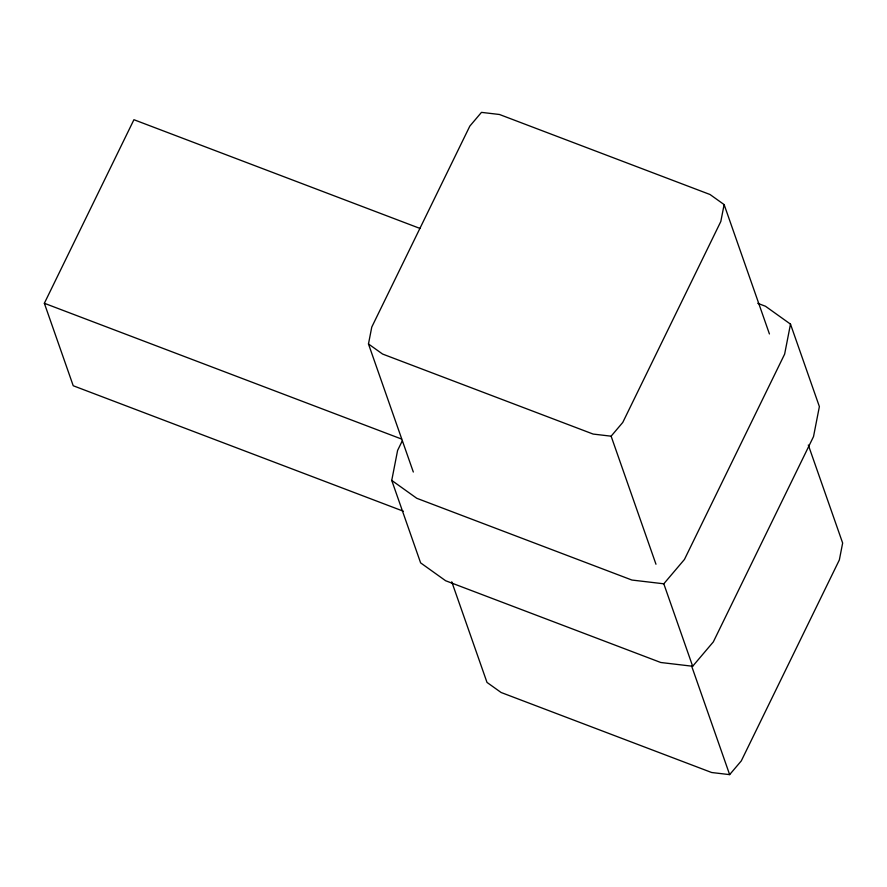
<?xml version="1.0" encoding="UTF-8"?>
<svg xmlns="http://www.w3.org/2000/svg" width="887" height="887" viewBox="0 0 887 887"><rect width="100%" height="100%" fill="white"/><g stroke="black" fill="none" stroke-linecap="round" stroke-linejoin="round"><path stroke-width="1.33" d="M413.32 472.028L368.471 343.968L371.775 327.059L469.833 126.098L481.475 112.372L499.47 114.49L710.021 194.508L724.125 204.587L769.428 333.955M757.753 303.321L765.481 306.259L790.494 324.132L819.377 406.59L813.523 436.57L713.325 641.9L692.669 666.259L660.771 662.5L445.629 580.741L420.615 562.868L391.744 480.41L397.598 450.43L402.321 440.761M724.125 204.587L720.821 221.484L622.763 422.445L611.121 436.182L593.126 434.065L382.574 354.046L368.471 343.968M790.494 324.132L784.64 354.113L684.454 559.442L663.798 583.801L631.899 580.043L416.757 498.283L391.744 480.41M403.308 511.189L73.222 385.745L44.35 303.276L133.926 119.712L419.994 228.436M451.76 581.794L486.996 682.413L501.1 692.492L711.651 772.51L729.646 774.628L741.288 760.902L839.346 559.941L842.65 543.032L808.323 445.03M44.35 303.276L401.611 439.054M663.798 583.801L692.669 666.259M611.121 436.182L655.97 564.243M691.66 666.17L729.646 774.628"/></g></svg>
